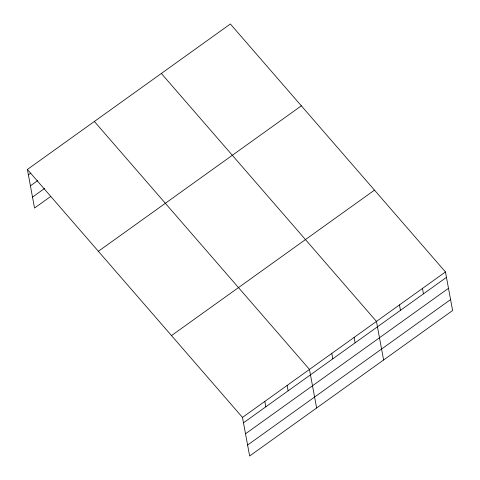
<?xml version="1.0" encoding="UTF-8"?>
<svg xmlns="http://www.w3.org/2000/svg" width="480" height="480" viewBox="0 0 480 480"><rect width="100%" height="100%" fill="white"/><g stroke="black" fill="none" stroke-linecap="round" stroke-linejoin="round"><path stroke-width="0.72" d="M27.39 169.464L230.364 24L445.464 271.956L452.61 310.536L249.636 456L242.484 417.42L27.39 169.464L34.536 208.044L50.832 196.368M28.386 174.87L30.804 173.142M30.42 185.82L37.662 180.63M32.508 197.1L44.58 188.448M98.37 251.292L301.344 105.822M171.504 335.592L374.478 190.128M242.484 417.42L445.464 271.956M243.486 422.826L446.466 277.356M245.52 433.77L448.494 288.306M247.608 445.05L450.582 299.586M161.352 73.458L376.452 321.414L383.604 359.994M94.368 121.464L309.468 369.414L316.62 407.994M422.46 288.438L423.462 293.844M399.456 304.926L400.458 310.332M354.126 337.416L355.122 342.816M331.794 353.412L332.796 358.818M287.142 385.416L288.144 390.822M264.816 401.418L265.818 406.824"/></g></svg>
